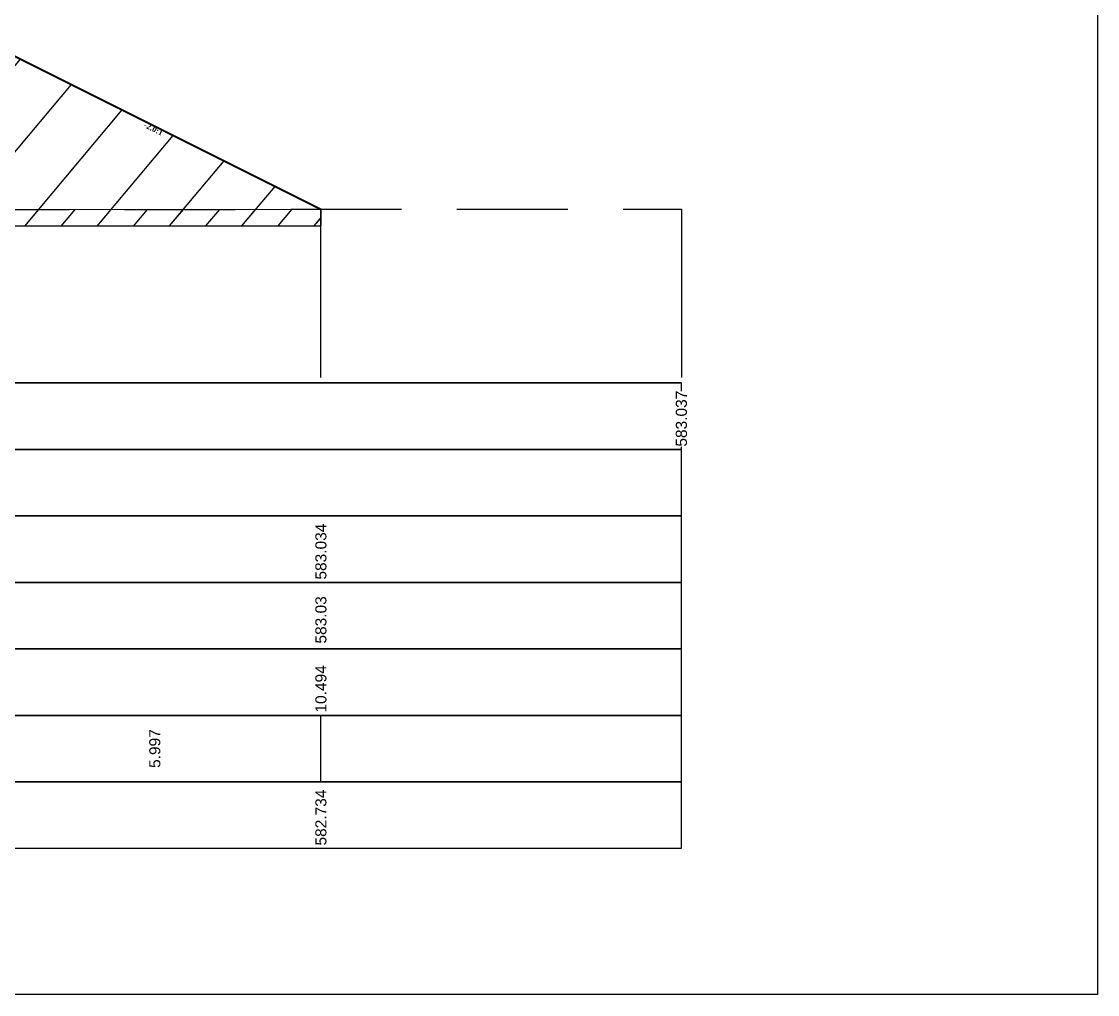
# Model space of a CAD drawing. Header units: millimetres. Extents: x 2762 to 3076, y 916 to 3305.
# Drawn here: x 2979.79 to 2999.21, y 2451.65 to 2469.21 of the extents above; entities that cross this region are included whole.
import ezdxf

# ---------------------------------------------------------------- set-up
doc = ezdxf.new("R2010")
doc.units = ezdxf.units.MM
doc.header["$LTSCALE"] = 2
doc.linetypes.add('CACHE', pattern=[9.525, 6.35, -3.175])
doc.linetypes.add('DASHED', pattern=[0.75, 0.5, -0.25])
doc.layers.add('C-ROAD-CORR', color=5, linetype='Continuous')
doc.layers.add('C-ROAD-SCTN', color=7, linetype='Continuous')
doc.styles.add('C3D_Etiquette', font='romans.shx')
doc.styles.add('C3D_Profil_Travers', font='romans.shx')

msp = doc.modelspace()

# ---------------------------------------------------------------- hatches: boundary and pattern name
at = {"linetype": 'Continuous', "lineweight": -3}
h = msp.add_hatch(dxfattribs=at)
h.set_pattern_fill('_U', color=3, angle=50, style=0, pattern_type=0)
h.set_pattern_definition([(50, (2961.6337, 2465.5811), (-0.766044, 0.642788), [])])
h.paths.add_polyline_path([(2961.634, 2465.581), (2961.862, 2465.81), (2963.362, 2465.87), (2968.808, 2468.592), (2976.805, 2468.912), (2979.201, 2468.816), (2985.198, 2465.818), (2985.198, 2465.518), (2978.652, 2465.515), (2974.897, 2465.493)])
h.paths.add_polyline_path([(2960.045, 2465.592), (2960.045, 2465.892), (2960.062, 2465.822), (2960.362, 2465.81), (2960.584, 2465.588)])
h = msp.add_hatch(dxfattribs=at)
h.set_pattern_fill('_U', color=150, scale=0.5, angle=50, style=0, pattern_type=0)
h.set_pattern_definition([(50, (2961.63365, 2465.58114), (-0.383022, 0.321394), [])])
h.paths.add_polyline_path([(2961.634, 2465.581), (2961.862, 2465.81), (2963.362, 2465.87), (2974.897, 2465.793), (2978.652, 2465.815), (2985.198, 2465.818), (2985.198, 2465.518), (2978.652, 2465.515), (2974.897, 2465.493)])
h.paths.add_polyline_path([(2960.045, 2465.892), (2963.362, 2465.87), (2961.862, 2465.81), (2961.634, 2465.581), (2960.584, 2465.588), (2960.362, 2465.81), (2960.062, 2465.822)])
h.paths.add_polyline_path([(2960.045, 2465.592), (2960.045, 2465.892), (2960.062, 2465.822), (2960.362, 2465.81), (2960.584, 2465.588)])

# ---------------------------------------------------------------- linework, layer by layer
at = {"color": 253, "linetype": 'Continuous', "lineweight": -3}
for p, q in [((2979.201, 2468.816), (2985.198, 2465.818)), ((2978.652, 2465.815), (2985.198, 2465.818)), ((2985.198, 2465.818), (2985.198, 2465.518)), ((2985.198, 2465.818), (2985.198, 2465.518)), ((2985.198, 2465.518), (2978.652, 2465.515)), ((2985.198, 2465.518), (2978.652, 2465.515))]:
    msp.add_line(p, q, dxfattribs=at)
at = {"color": 105, "linetype": 'DASHED', "lineweight": -3, "ltscale": 2}
msp.add_line((2978.652, 2465.815), (2991.705, 2465.821), dxfattribs=at)
at = {"color": 8, "linetype": 'CACHE', "lineweight": -3}
msp.add_line((2985.198, 2462.784), (2985.198, 2465.818), dxfattribs=at)
at = {"color": 98, "linetype": 'CACHE', "lineweight": -3}
msp.add_line((2991.705, 2465.821), (2991.705, 2462.784), dxfattribs=at)
at = {"color": 6, "linetype": 'Continuous', "lineweight": -3}
msp.add_line((2978.652, 2465.515), (2985.198, 2465.518), dxfattribs=at)
at = {"color": 7, "linetype": 'Continuous', "lineweight": -3}
for p, q in [((2957.704, 2462.684), (2991.706, 2462.684)), ((2985.198, 2455.484), (2985.198, 2456.684))]:
    msp.add_line(p, q, dxfattribs=at)
for points in [[(2957.704, 2461.484), (2991.706, 2461.484), (2991.706, 2462.684), (2957.704, 2462.684)], [(2957.704, 2460.284), (2991.706, 2460.284), (2991.706, 2461.484), (2957.704, 2461.484)], [(2957.704, 2459.084), (2991.706, 2459.084), (2991.706, 2460.284), (2957.704, 2460.284)], [(2957.704, 2457.884), (2991.706, 2457.884), (2991.706, 2459.084), (2957.704, 2459.084)], [(2957.704, 2456.684), (2991.706, 2456.684), (2991.706, 2457.884), (2957.704, 2457.884)], [(2957.704, 2455.484), (2991.706, 2455.484), (2991.706, 2456.684), (2957.704, 2456.684)], [(2957.704, 2454.284), (2991.706, 2454.284), (2991.706, 2455.484), (2957.704, 2455.484)]]:
    msp.add_3dface(points, dxfattribs=at)
at = {"layer": 'C-ROAD-CORR', "color": 1, "linetype": 'Continuous', "lineweight": 40}
msp.add_line((2979.201, 2468.816), (2985.198, 2465.818), dxfattribs=at)
at = {"layer": 'C-ROAD-SCTN', "color": 154, "linetype": 'Continuous', "lineweight": -3}
msp.add_line((2979.201, 2468.816), (2985.198, 2465.818), dxfattribs=at)
at = {"layer": 'C-ROAD-SCTN', "color": 1, "linetype": 'Continuous', "lineweight": -3}
msp.add_line((2979.201, 2468.816), (2985.198, 2465.818), dxfattribs=at)

# ---------------------------------------------------------------- texts
at = {"color": 7, "linetype": 'Continuous', "lineweight": -3, "insert": (2982.198, 2467.314), "char_height": 0.1, "width": 0.34598, "attachment_point": 2, "rotation": 333.4349, "style": 'C3D_Etiquette'}
msp.add_mtext('{\\fTimes New Roman|b1|i0|c0|p18;-2.0:1}', dxfattribs=at)
at = {"color": 7, "linetype": 'Continuous', "lineweight": -3, "char_height": 0.2, "rotation": 90, "style": 'C3D_Profil_Travers'}
for s, insert, attachment_point in [('{\\fArial|b0|i0|c0|p34;583.03}', (2985.198, 2457.979), 4), ('{\\fArial|b0|i0|c0|p34;5.997}', (2982.2, 2456.084), 5)]:
    msp.add_mtext(s, dxfattribs=dict(at, insert=insert, attachment_point=attachment_point))

# ---------------------------------------------------------------- next in the draw order: texts
at = {"color": 7, "linetype": 'Continuous', "lineweight": -3, "char_height": 0.2, "attachment_point": 4, "rotation": 90, "style": 'C3D_Profil_Travers', "bg_fill": 3, "box_fill_scale": 1.000375, "bg_fill_color": 256, "bg_fill_true_color": 13158600, "bg_fill_transparency": 0}
for s, insert, width in [('{\\fArial|b0|i0|c0|p34;583.037}', (2991.705, 2461.534), 0.99553), ('{\\fArial|b0|i0|c0|p34;583.034}', (2985.198, 2459.134), 0.99471), ('{\\fArial|b0|i0|c0|p34;\\C256;10.494}', (2985.198, 2456.734), 0.81875), ('{\\fArial|b0|i0|c0|p34;582.734}', (2985.198, 2454.334), 0.99471)]:
    msp.add_mtext(s, dxfattribs=dict(at, insert=insert, width=width))

# ---------------------------------------------------------------- next in the draw order: linework, layer by layer
msp.add_lwpolyline([(2950.215, 2481.145), (2999.215, 2481.145), (2999.215, 2451.645), (2950.215, 2451.645)], close=True)

doc.saveas('drawing.dxf')
